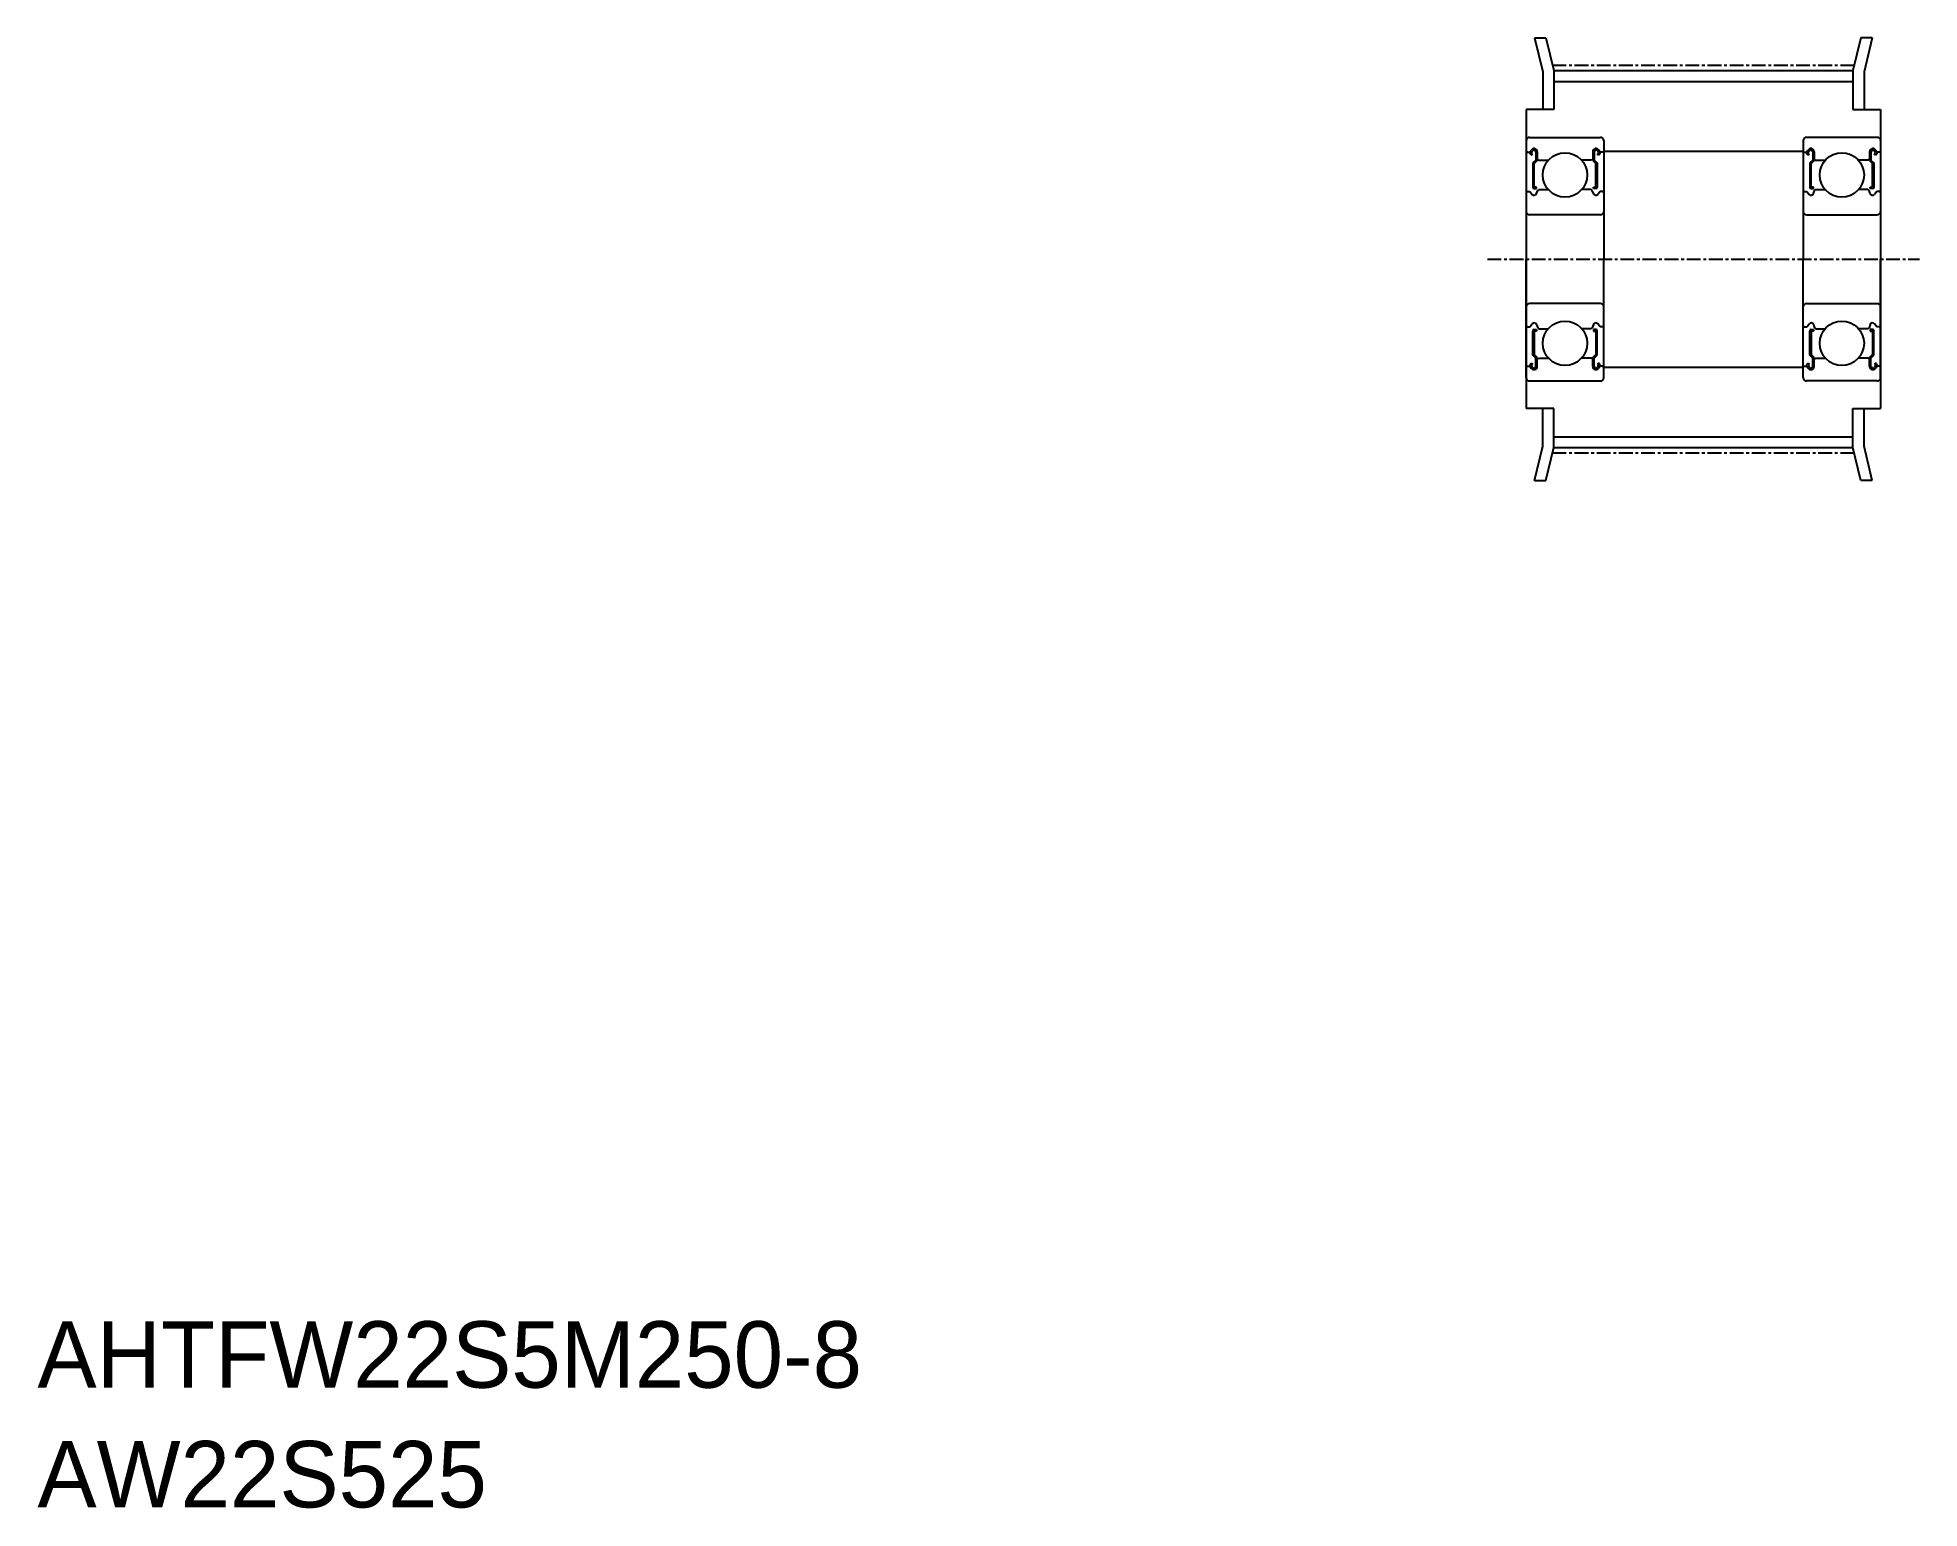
# Model space of a CAD drawing. Extents: x -286 to -116, y -61 to 72.
import ezdxf

# ---------------------------------------------------------------- set-up
doc = ezdxf.new("R2010")
doc.units = 0
doc.linetypes.add('CENTER', pattern=[2, 1.25, -0.25, 0.25, -0.25])
doc.layers.get('0').update_dxf_attribs({"linetype": 'CONTINUOUS'})
doc.layers.add('CENTER', color=1, linetype='CENTER')

msp = doc.modelspace()

# ---------------------------------------------------------------- linework, layer by layer
for p, q in [((-150.8, 71.91), (-150.05, 68.82)), ((-150.8, 71.91), (-149.77, 71.91)), ((-149.77, 71.91), (-149.05, 68.94)), ((-121.33, 71.91), (-122.05, 68.94)), ((-120.3, 71.91), (-121.33, 71.91)), ((-120.3, 71.91), (-121.05, 68.82)), ((-150.05, 68.82), (-150.05, 65.41)), ((-149.05, 68.94), (-149.05, 65.41)), ((-149.05, 68.94), (-122.05, 68.94)), ((-122.05, 68.94), (-122.05, 65.41)), ((-121.05, 68.82), (-121.05, 65.41)), ((-149.05, 67.94), (-122.05, 67.94)), ((-149.05, 65.41), (-151.55, 65.41)), ((-151.55, 65.41), (-151.55, 41.91)), ((-151.55, 65.41), (-151.55, 38.41)), ((-122.05, 65.41), (-119.55, 65.41)), ((-119.55, 65.41), (-119.55, 41.91)), ((-119.55, 65.41), (-119.55, 38.41)), ((-151.25, 62.91), (-144.85, 62.91)), ((-119.85, 62.91), (-126.25, 62.91)), ((-151.55, 62.61), (-151.55, 51.91)), ((-151.55, 61.66), (-151.45, 61.56)), ((-151.45, 61.56), (-151.22, 61.56)), ((-151.22, 61.56), (-151.11, 61.75)), ((-151.17, 61.38), (-151.05, 61.31)), ((-151.1, 61.5), (-150.99, 61.68)), ((-150.99, 61.43), (-151.1, 61.5)), ((-151.05, 61.31), (-150.99, 61.43)), ((-150.68, 61.6), (-150.68, 60.86)), ((-150.55, 61.6), (-150.55, 60.81)), ((-145.55, 61.6), (-145.55, 60.81)), ((-145.42, 61.6), (-145.42, 60.86)), ((-145, 61.5), (-145.11, 61.68)), ((-145.11, 61.43), (-145, 61.5)), ((-145.05, 61.31), (-145.11, 61.43)), ((-144.93, 61.38), (-145.05, 61.31)), ((-144.88, 61.56), (-144.99, 61.75)), ((-144.65, 61.56), (-144.88, 61.56)), ((-144.55, 61.66), (-144.65, 61.56)), ((-144.55, 62.61), (-144.55, 51.91)), ((-126.55, 62.61), (-126.55, 51.91)), ((-126.55, 61.66), (-126.45, 61.56)), ((-126.45, 61.56), (-126.22, 61.56)), ((-126.22, 61.56), (-126.11, 61.75)), ((-126.17, 61.38), (-126.05, 61.31)), ((-126.1, 61.5), (-125.99, 61.68)), ((-125.99, 61.43), (-126.1, 61.5)), ((-126.05, 61.31), (-125.99, 61.43)), ((-125.68, 61.6), (-125.68, 60.86)), ((-125.55, 61.6), (-125.55, 60.81)), ((-120.55, 61.6), (-120.55, 60.81)), ((-120.42, 61.6), (-120.42, 60.86)), ((-120, 61.5), (-120.11, 61.68)), ((-120.11, 61.43), (-120, 61.5)), ((-120.05, 61.31), (-120.11, 61.43)), ((-119.93, 61.38), (-120.05, 61.31)), ((-119.88, 61.56), (-119.99, 61.75)), ((-119.65, 61.56), (-119.88, 61.56)), ((-119.55, 61.66), (-119.65, 61.56)), ((-119.55, 62.61), (-119.55, 51.91)), ((-150.68, 60.86), (-150.95, 60.6)), ((-150.95, 60.6), (-150.95, 58.41)), ((-150.55, 60.81), (-150.82, 60.54)), ((-150.82, 58.41), (-150.82, 60.54)), ((-150.55, 60.96), (-150.45, 60.86)), ((-150.45, 60.86), (-149.53, 60.86)), ((-145.65, 60.86), (-146.57, 60.86)), ((-145.55, 60.96), (-145.65, 60.86)), ((-145.55, 60.81), (-145.28, 60.54)), ((-145.42, 60.86), (-145.15, 60.6)), ((-145.28, 58.41), (-145.28, 60.54)), ((-145.15, 60.6), (-145.15, 58.41)), ((-125.68, 60.86), (-125.95, 60.6)), ((-125.95, 60.6), (-125.95, 58.41)), ((-125.55, 60.81), (-125.82, 60.54)), ((-125.82, 58.41), (-125.82, 60.54)), ((-125.55, 60.96), (-125.45, 60.86)), ((-125.45, 60.86), (-124.53, 60.86)), ((-120.65, 60.86), (-121.57, 60.86)), ((-120.55, 60.96), (-120.65, 60.86)), ((-120.55, 60.81), (-120.28, 60.54)), ((-120.42, 60.86), (-120.15, 60.6)), ((-120.28, 58.41), (-120.28, 60.54)), ((-120.15, 60.6), (-120.15, 58.41)), ((-151.55, 57.91), (-151.45, 58.01)), ((-151.45, 58.01), (-151.22, 58.01)), ((-151.22, 58.01), (-151, 57.75)), ((-150.62, 58.41), (-150.82, 58.41)), ((-150.82, 58.28), (-150.62, 58.28)), ((-150.62, 58.28), (-150.62, 58.41)), ((-150.62, 57.83), (-150.51, 58.12)), ((-150.51, 58.12), (-150.41, 58.21)), ((-150.41, 58.21), (-149.57, 58.21)), ((-145.69, 58.21), (-146.53, 58.21)), ((-145.59, 58.12), (-145.69, 58.21)), ((-145.48, 57.83), (-145.59, 58.12)), ((-145.48, 58.41), (-145.28, 58.41)), ((-145.48, 58.28), (-145.48, 58.41)), ((-145.28, 58.28), (-145.48, 58.28)), ((-144.88, 58.01), (-145.1, 57.75)), ((-144.65, 58.01), (-144.88, 58.01)), ((-144.55, 57.91), (-144.65, 58.01)), ((-126.55, 57.91), (-126.45, 58.01)), ((-126.45, 58.01), (-126.22, 58.01)), ((-126.22, 58.01), (-126, 57.75)), ((-125.62, 58.41), (-125.82, 58.41)), ((-125.82, 58.28), (-125.62, 58.28)), ((-125.62, 58.28), (-125.62, 58.41)), ((-125.62, 57.83), (-125.51, 58.12)), ((-125.51, 58.12), (-125.41, 58.21)), ((-125.41, 58.21), (-124.57, 58.21)), ((-120.69, 58.21), (-121.53, 58.21)), ((-120.59, 58.12), (-120.69, 58.21)), ((-120.48, 57.83), (-120.59, 58.12)), ((-120.48, 58.28), (-120.48, 58.41)), ((-120.48, 58.41), (-120.28, 58.41)), ((-120.28, 58.28), (-120.48, 58.28)), ((-119.88, 58.01), (-120.1, 57.75)), ((-119.65, 58.01), (-119.88, 58.01)), ((-119.55, 57.91), (-119.65, 58.01)), ((-144.85, 55.91), (-151.25, 55.91)), ((-126.25, 55.91), (-119.85, 55.91)), ((-151.55, 41.21), (-151.55, 51.91)), ((-144.55, 41.21), (-144.55, 51.91)), ((-126.55, 41.21), (-126.55, 51.91)), ((-119.55, 41.21), (-119.55, 51.91)), ((-144.85, 47.91), (-151.25, 47.91)), ((-126.25, 47.91), (-119.85, 47.91)), ((-151.55, 45.91), (-151.45, 45.81)), ((-151.22, 45.81), (-151, 46.08)), ((-150.62, 46), (-150.51, 45.71)), ((-145.48, 46), (-145.59, 45.71)), ((-144.88, 45.81), (-145.1, 46.08)), ((-144.55, 45.91), (-144.65, 45.81)), ((-144.55, 46.56), (-144.55, 46.56)), ((-126.55, 46.56), (-126.55, 46.56)), ((-126.55, 45.91), (-126.45, 45.81)), ((-126.22, 45.81), (-126, 46.08)), ((-125.62, 46), (-125.51, 45.71)), ((-120.48, 46), (-120.59, 45.71)), ((-119.88, 45.81), (-120.1, 46.08)), ((-119.55, 45.91), (-119.65, 45.81)), ((-151.45, 45.81), (-151.22, 45.81)), ((-150.95, 43.23), (-150.95, 45.42)), ((-150.82, 45.55), (-150.62, 45.55)), ((-150.82, 45.42), (-150.82, 43.29)), ((-150.62, 45.42), (-150.82, 45.42)), ((-150.62, 45.55), (-150.62, 45.42)), ((-150.51, 45.71), (-150.41, 45.61)), ((-150.41, 45.61), (-149.57, 45.61)), ((-145.69, 45.61), (-146.53, 45.61)), ((-145.59, 45.71), (-145.69, 45.61)), ((-145.28, 45.55), (-145.48, 45.55)), ((-145.48, 45.55), (-145.48, 45.42)), ((-145.48, 45.42), (-145.28, 45.42)), ((-145.28, 45.42), (-145.28, 43.29)), ((-145.15, 43.23), (-145.15, 45.42)), ((-144.65, 45.81), (-144.88, 45.81)), ((-126.45, 45.81), (-126.22, 45.81)), ((-125.95, 43.23), (-125.95, 45.42)), ((-125.82, 45.55), (-125.62, 45.55)), ((-125.82, 45.42), (-125.82, 43.29)), ((-125.62, 45.42), (-125.82, 45.42)), ((-125.62, 45.55), (-125.62, 45.42)), ((-125.51, 45.71), (-125.41, 45.61)), ((-125.41, 45.61), (-124.57, 45.61)), ((-120.69, 45.61), (-121.53, 45.61)), ((-120.59, 45.71), (-120.69, 45.61)), ((-120.48, 45.55), (-120.48, 45.42)), ((-120.28, 45.55), (-120.48, 45.55)), ((-120.48, 45.42), (-120.28, 45.42)), ((-120.28, 45.42), (-120.28, 43.29)), ((-120.15, 43.23), (-120.15, 45.42)), ((-119.65, 45.81), (-119.88, 45.81)), ((-151.17, 42.45), (-151.05, 42.51)), ((-151.05, 42.51), (-150.99, 42.4)), ((-150.68, 42.96), (-150.95, 43.23)), ((-150.55, 43.02), (-150.82, 43.29)), ((-150.68, 42.23), (-150.68, 42.96)), ((-150.55, 42.23), (-150.55, 43.02)), ((-150.55, 42.86), (-150.45, 42.96)), ((-150.45, 42.96), (-149.53, 42.96)), ((-145.65, 42.96), (-146.57, 42.96)), ((-145.55, 42.86), (-145.65, 42.96)), ((-145.55, 43.02), (-145.28, 43.29)), ((-145.55, 42.23), (-145.55, 43.02)), ((-145.42, 42.96), (-145.15, 43.23)), ((-145.42, 42.23), (-145.42, 42.96)), ((-145.05, 42.51), (-145.11, 42.4)), ((-144.93, 42.45), (-145.05, 42.51)), ((-144.55, 43.89), (-144.55, 43.89)), ((-126.55, 43.89), (-126.55, 43.89)), ((-126.17, 42.45), (-126.05, 42.51)), ((-126.05, 42.51), (-125.99, 42.4)), ((-125.68, 42.96), (-125.95, 43.23)), ((-125.55, 43.02), (-125.82, 43.29)), ((-125.68, 42.23), (-125.68, 42.96)), ((-125.55, 42.23), (-125.55, 43.02)), ((-125.55, 42.86), (-125.45, 42.96)), ((-125.45, 42.96), (-124.53, 42.96)), ((-120.65, 42.96), (-121.57, 42.96)), ((-120.55, 42.86), (-120.65, 42.96)), ((-120.55, 43.02), (-120.28, 43.29)), ((-120.55, 42.23), (-120.55, 43.02)), ((-120.42, 42.96), (-120.15, 43.23)), ((-120.42, 42.23), (-120.42, 42.96)), ((-120.05, 42.51), (-120.11, 42.4)), ((-119.93, 42.45), (-120.05, 42.51)), ((-151.55, 42.16), (-151.45, 42.26)), ((-151.45, 42.26), (-151.22, 42.26)), ((-151.25, 40.91), (-144.85, 40.91)), ((-151.22, 42.26), (-151.11, 42.08)), ((-150.99, 42.4), (-151.1, 42.33)), ((-151.1, 42.33), (-150.99, 42.15)), ((-145.11, 42.4), (-145, 42.33)), ((-145, 42.33), (-145.11, 42.15)), ((-144.88, 42.26), (-144.99, 42.08)), ((-144.65, 42.26), (-144.88, 42.26)), ((-144.55, 42.16), (-144.65, 42.26)), ((-126.55, 42.16), (-126.45, 42.26)), ((-126.45, 42.26), (-126.22, 42.26)), ((-119.85, 40.91), (-126.25, 40.91)), ((-126.22, 42.26), (-126.11, 42.08)), ((-125.99, 42.4), (-126.1, 42.33)), ((-126.1, 42.33), (-125.99, 42.15)), ((-120.11, 42.4), (-120, 42.33)), ((-120, 42.33), (-120.11, 42.15)), ((-119.88, 42.26), (-119.99, 42.08)), ((-119.65, 42.26), (-119.88, 42.26)), ((-119.55, 42.16), (-119.65, 42.26)), ((-149.05, 38.41), (-151.55, 38.41)), ((-150.05, 35.01), (-150.05, 38.41)), ((-149.05, 34.89), (-149.05, 38.41)), ((-122.05, 38.41), (-119.55, 38.41)), ((-122.05, 34.89), (-122.05, 38.41)), ((-121.05, 35.01), (-121.05, 38.41)), ((-149.05, 35.88), (-122.05, 35.88)), ((-150.8, 31.91), (-150.05, 35.01)), ((-149.77, 31.91), (-149.05, 34.89)), ((-149.05, 34.89), (-122.05, 34.89)), ((-121.33, 31.91), (-122.05, 34.89)), ((-120.3, 31.91), (-121.05, 35.01)), ((-150.8, 31.91), (-149.77, 31.91)), ((-120.3, 31.91), (-121.33, 31.91))]:
    msp.add_line(p, q)
at = {"color": 7, "linetype": 'CONTINUOUS'}
for p, q in [((-144.55, 61.66), (-126.55, 61.66)), ((-144.55, 42.16), (-126.55, 42.16))]:
    msp.add_line(p, q, dxfattribs=at)
for centre in [(-148.05, 59.51), (-123.05, 59.51), (-148.05, 44.31), (-123.05, 44.31)]:
    msp.add_circle(centre, 2)
for centre, radius, start, end in [((-151.25, 62.61), 0.3, 90, 180), ((-144.85, 62.61), 0.3, 0, 90), ((-126.25, 62.61), 0.3, 90, 180), ((-119.85, 62.61), 0.3, 0, 90), ((-151.1, 61.5), 0.133, 149.9969, 240.0013), ((-150.85, 61.6), 0.299, 0, 150.0002), ((-150.85, 61.6), 0.166, 0, 150.0044), ((-145.25, 61.6), 0.299, 29.9998, 180), ((-145.25, 61.6), 0.166, 29.9956, 180), ((-145, 61.5), 0.133, 299.9987, 30.0031), ((-126.1, 61.5), 0.133, 149.9969, 240.0013), ((-125.85, 61.6), 0.299, 0, 150.0002), ((-125.85, 61.6), 0.166, 0, 150.0044), ((-120.25, 61.6), 0.299, 29.9998, 180), ((-120.25, 61.6), 0.166, 29.9956, 180), ((-120, 61.5), 0.133, 299.9987, 30.0031), ((-150.83, 57.9), 0.224, 220.001, 343.1517), ((-150.82, 58.41), 0.133, 180, 270), ((-145.27, 57.9), 0.224, 196.8483, 319.999), ((-145.28, 58.41), 0.133, 270, 360), ((-125.83, 57.9), 0.224, 220.001, 343.1517), ((-125.82, 58.41), 0.133, 180, 270), ((-120.27, 57.9), 0.224, 196.8483, 319.999), ((-120.28, 58.41), 0.133, 270, 360), ((-151.25, 56.21), 0.3, 180, 270), ((-144.85, 56.21), 0.3, 270, 0), ((-126.25, 56.21), 0.3, 180, 270), ((-119.85, 56.21), 0.3, 270, 0), ((-151.25, 47.61), 0.3, 90, 180), ((-144.85, 47.61), 0.3, 0, 90), ((-126.25, 47.61), 0.3, 90, 180), ((-119.85, 47.61), 0.3, 0, 90), ((-150.83, 45.93), 0.224, 16.8483, 139.999), ((-145.27, 45.93), 0.224, 40.001, 163.1517), ((-125.83, 45.93), 0.224, 16.8483, 139.999), ((-120.27, 45.93), 0.224, 40.001, 163.1517), ((-150.82, 45.42), 0.133, 90, 180), ((-145.28, 45.42), 0.133, 0, 90), ((-125.82, 45.42), 0.133, 90, 180), ((-120.28, 45.42), 0.133, 0, 90), ((-151.25, 41.21), 0.3, 180, 270), ((-151.1, 42.33), 0.133, 119.9987, 210.0031), ((-150.85, 42.23), 0.299, 209.9998, 0), ((-150.85, 42.23), 0.166, 209.9956, 0), ((-145.25, 42.23), 0.299, 180, 330.0002), ((-145.25, 42.23), 0.166, 180, 330.0044), ((-145, 42.33), 0.133, 329.9969, 60.0013), ((-144.85, 41.21), 0.3, 270, 0), ((-126.25, 41.21), 0.3, 180, 270), ((-126.1, 42.33), 0.133, 119.9987, 210.0031), ((-125.85, 42.23), 0.299, 209.9998, 0), ((-125.85, 42.23), 0.166, 209.9956, 0), ((-120.25, 42.23), 0.299, 180, 330.0002), ((-120.25, 42.23), 0.166, 180, 330.0044), ((-120, 42.33), 0.133, 329.9969, 60.0013), ((-119.85, 41.21), 0.3, 270, 0)]:
    msp.add_arc(centre, radius, start, end)
at = {"layer": 'CENTER', "color": 1, "linetype": 'CENTER'}
for p, q in [((-149.18, 69.42), (-121.92, 69.42)), ((-155.05, 51.91), (-116.05, 51.91)), ((-149.18, 34.41), (-121.92, 34.41))]:
    msp.add_line(p, q, dxfattribs=at)

# ---------------------------------------------------------------- texts
at = {"color": 7, "linetype": 'CONTINUOUS'}
for s, p in [('AHTFW22S5M250-8', (-285.99, -50)), ('AW22S525', (-285.99, -60.81))]:
    msp.add_text(s, height=6, dxfattribs=at).set_placement(p)

doc.saveas('drawing.dxf')
